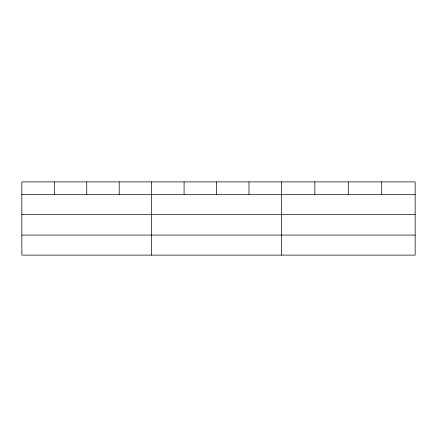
<?xml version="1.0" encoding="UTF-8"?>
<svg xmlns="http://www.w3.org/2000/svg" width="437" height="437" viewBox="0 0 437 437"><rect width="100%" height="100%" fill="white"/><g stroke="black" fill="none" stroke-linecap="round" stroke-linejoin="round"><path stroke-width="0.66" d="M415.15 214.441L415.15 181.885L21.85 181.885L21.85 255.115L415.15 255.115L415.15 214.441L21.85 214.441M21.85 194.405L415.15 194.405M21.85 235.084L415.15 235.084M381.719 181.885L381.719 194.405M348.289 181.885L348.289 194.405M314.858 181.885L314.858 194.405M281.428 181.885L281.428 255.115M248.981 181.885L248.981 194.405M216.534 181.885L216.534 194.405M184.086 181.885L184.086 194.405M151.639 181.885L151.639 255.115M119.192 181.885L119.192 194.405M86.745 181.885L86.745 194.405M54.297 181.885L54.297 194.405"/></g></svg>
